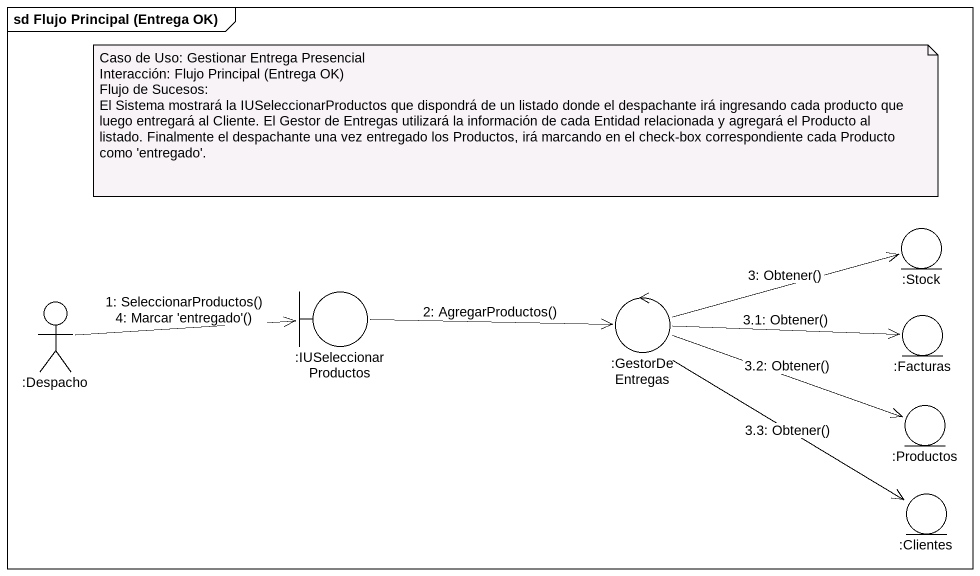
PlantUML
@startuml
mainframe sd Flujo Principal (Entrega OK)
entity ":Stock" as Stock
actor ":Despacho" as Despacho
boundary ":IUSeleccionarProductos" as IUSeleccionarProductos
control ":GestorDeEntregas" as GestorDeEntregas
entity ":Facturas" as Facturas
entity ":Productos" as Productos
entity ":Clientes" as Clientes
Despacho -right-> IUSeleccionarProductos : 1: SeleccionarProductos()\n4: Marcar 'entregado'()
IUSeleccionarProductos -right-> GestorDeEntregas : 2: AgregarProductos()
GestorDeEntregas -right-> Stock : 3: Obtener()
GestorDeEntregas -right-> Facturas : 3.1: Obtener()
GestorDeEntregas -right-> Productos : 3.2: Obtener()
GestorDeEntregas --> Clientes : 3.3: Obtener()
note as N1
  Caso de Uso: Gestionar Entrega Presencial
  Interacción: Flujo Principal (Entrega OK)
  Flujo de Sucesos:
  El Sistema mostrará la IUSeleccionarProductos que dispondrá de un listado donde el despachante irá ingresando cada producto que luego entregará al Cliente. El Gestor de Entregas utilizará la información de cada Entidad relacionada y agregará el Producto al listado. Finalmente el despachante una vez entregado los Productos, irá marcando en el check-box correspondiente cada Producto como 'entregado'.
end note
@enduml
